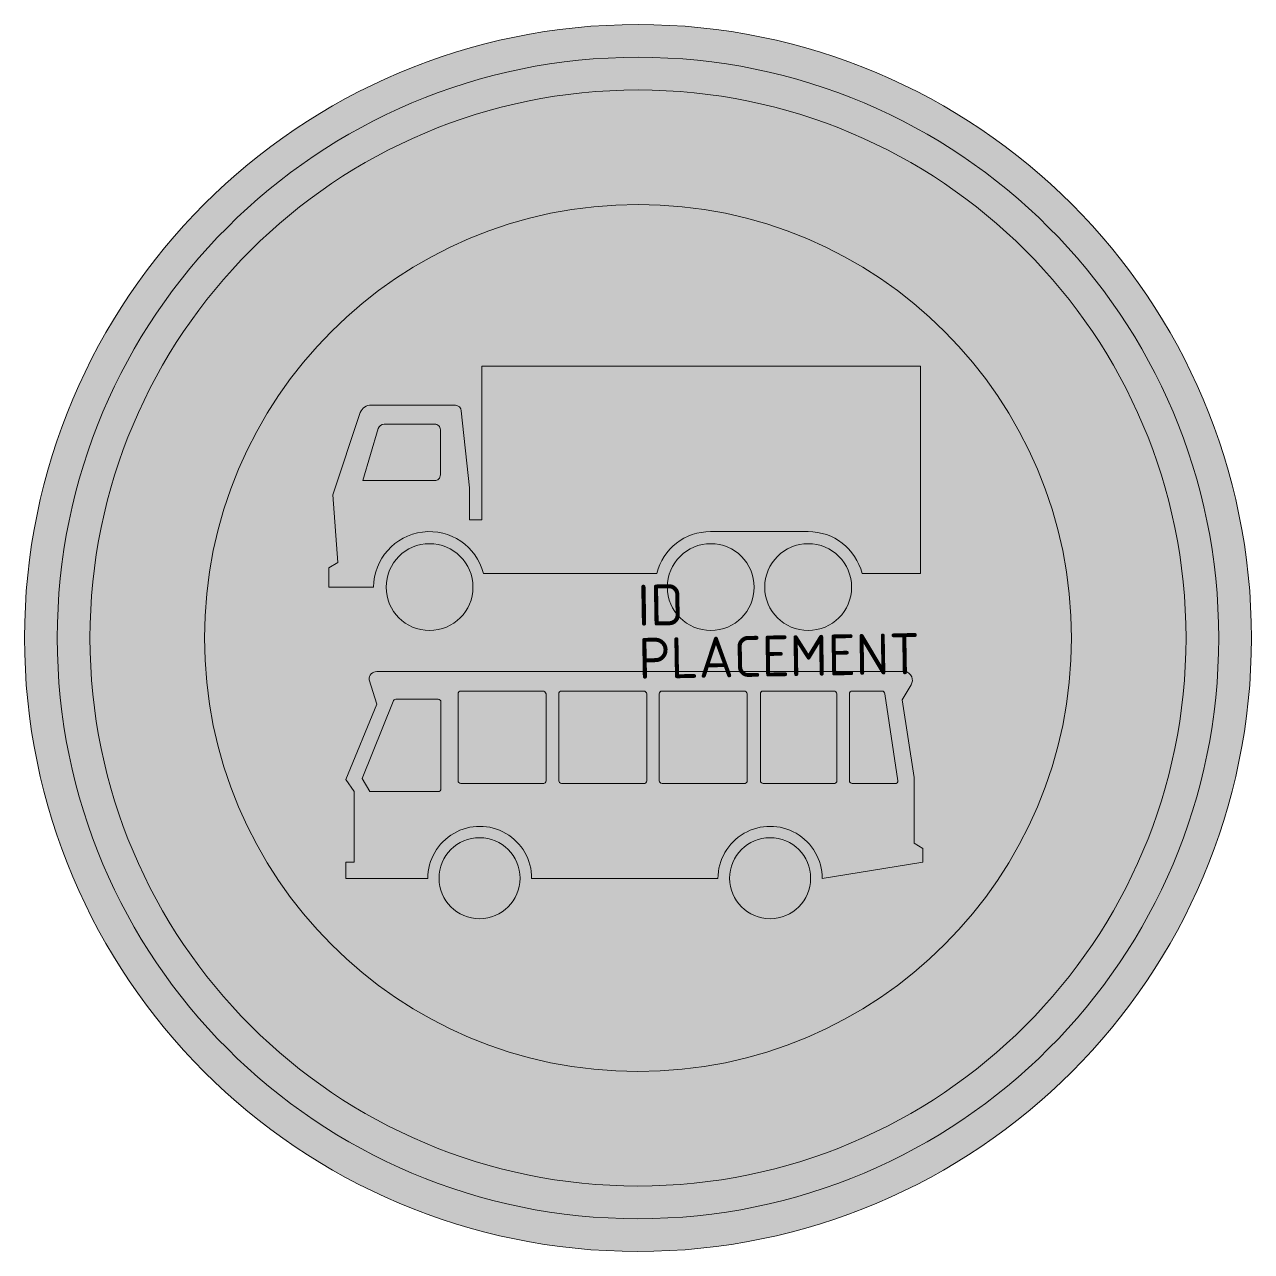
# Model space of a CAD drawing. Extents: x -3.75 to 3.75, y -3.75 to 3.75.
import ezdxf
from ezdxf.enums import TextEntityAlignment as Align

# ---------------------------------------------------------------- set-up
doc = ezdxf.new("R2010")
doc.units = 0
doc.styles.add('NLCS-ISO', font='NLCS-ISO.ttf', dxfattribs={"height": 0.25})

msp = doc.modelspace()

# ---------------------------------------------------------------- hatches: boundary and pattern name
at = {"true_color": 0xbb1e10}
h = msp.add_hatch(color=22, dxfattribs=at)
h.dxf.hatch_style = 1
h.paths.add_polyline_path([(-3.75, 0), (-3.55, 0, -1), (3.55, 0), (3.75, 0, 1)])
at = {"true_color": 0xf1f0ea}
h = msp.add_hatch(color=7, dxfattribs=at)
h.dxf.hatch_style = 1
h.paths.add_polyline_path([(-3.55, 0), (-3.35, 0, -1), (3.35, 0), (3.55, 0, 1)])
at = {"true_color": 0xbb1e10}
h = msp.add_hatch(color=22, dxfattribs=at)
h.dxf.hatch_style = 1
h.paths.add_polyline_path([(-3.35, 0), (-2.649999999999999, 0, -1), (2.649999999999999, 0), (3.35, 0, 1)])
at = {"true_color": 0xf1f0ea}
h = msp.add_hatch(color=7, dxfattribs=at)
h.dxf.hatch_style = 1
h.paths.add_polyline_path([(-1.483777601334537, 2.19565571749715), (-1.418552630836797, 1.423716425689717), (-1.124619306248335, 1.423716425689717, -0.414298695938912), (-1.080157194981805, 1.387984263544931), (-1.029108282135601, 0.9184090318717801), (-1.0291082821356, 0.7219184849076201), (-0.9550998195939276, 0.7219184849076203), (-0.9550998195939275, 1.661058564016154), (1.727076105097639, 1.661058564016154), (1.727076105097639, 1.103914816915286), (2.397273388468208, 1.12941591140826, 0.4600738383727913)])
h = msp.add_hatch(color=7, dxfattribs=at)
h.dxf.hatch_style = 1
h.paths.add_polyline_path([(2.397273388468208, 1.12941591140826), (1.727076105097639, 1.103914816915285), (1.727076105097639, 0.3952511333380959), (1.369796020600816, 0.3952511333380959), (1.297441995830186, 0.3766294339407241, -0.06252357797426912), (1.305677819279523, 0.3110251591039438, -0.9994816538424238), (0.7748567646006921, 0.3107499387014966), (0.71028808189602, 0.3108046184363257, -0.9995766666874984), (0.1794669796900812, 0.3110293802766689, -0.06242826417501825), (0.187677906963295, 0.3765359823870098), (0.114196295644446, 0.3952511333380959), (-0.9448921138722404, 0.3952511333380959), (-1.017125358820027, 0.3767796503102471, -0.06267057404274756), (-1.008851067540746, 0.3110247622172319, -1.00001492459876), (-1.539672264797773, 0.3110326844597417), (-1.616077321727035, 0.3110349650747332), (-1.889141237960498, 0.3110349650747331), (-1.889141237960497, 0.4284183887552568), (-1.835548186862199, 0.4616064126479463), (-1.866181688265024, 0.8750236864951677), (-1.699370663360486, 1.372906416952798, -0.3324305503785289), (-1.631394072428451, 1.423716425689717), (-1.418552630836798, 1.423716425689717), (-1.483777601334538, 2.195655717497149, 0.2490963147439954), (-2.649999999999999, 0, 0.06511410277315491), (-2.560872631625386, -0.6814920135937534), (-1.712897324445146, -0.6878909040332655), (-1.596555078954486, -0.4041933671712513), (-1.64303908087978, -0.2547086300800053, -0.4341661473226545), (-1.596555078954488, -0.2049691696158035), (1.634418465733038, -0.2049691696158035, -0.513304081936728), (1.669456366587743, -0.2867055460887586), (1.614510843516312, -0.3776465825403167), (1.666131377929605, -0.7133893286635329), (2.550296396581374, -0.7200613096008264, 0.06890401758333213), (2.649999999999999, 0, 0.1105172118182382)])
at = {"true_color": 0x2a292a}
h = msp.add_hatch(color=250, dxfattribs=at)
h.dxf.hatch_style = 1
h.paths.add_polyline_path([(1.727076105097638, 1.661058564016154), (-0.9550998195939276, 1.661058564016154), (-0.9550998195939275, 0.7219184849076203), (-0.374748493798144, 1.023940115384807), (1.727076105097638, 1.103914816915285)])
h = msp.add_hatch(color=250, dxfattribs=at)
h.dxf.hatch_style = 1
h.paths.add_polyline_path([(1.727076105097639, 1.103914816915285), (-0.3747484937981439, 1.023940115384807), (-0.9550998195939275, 0.7219184849076203), (-1.0291082821356, 0.7219184849076203), (-1.36958922794085, 0.8442332267315997), (-1.37952255126759, 0.9617943772483888), (-1.682432601036887, 0.9617943772483888), (-1.588927468738476, 1.277704546536796, -0.3441688389018244), (-1.552276564907048, 1.306322617771429), (-1.408633447114254, 1.306322617771429), (-1.418552630836797, 1.423716425689717), (-1.631394072428451, 1.423716425689717, 0.3324305503785589), (-1.699370663360488, 1.372906416952791), (-1.866181688265023, 0.8750236864951686), (-1.835548186862199, 0.4616064126479459), (-1.889141237960497, 0.4284183887552571), (-1.889141237960497, 0.3110349650747332), (-1.616077321727035, 0.3110349650747331, -0.878024591635725), (-0.9448921138722398, 0.3952511333380959), (0.1141962956444459, 0.3952511333380959, -0.3421989050696612), (0.441199879025307, 0.6504541606180453), (1.040594915016958, 0.6504541606180453, -0.342215967202557), (1.369796020600817, 0.3952511333380959), (1.727076105097638, 0.3952511333380959)])
h = msp.add_hatch(color=250, dxfattribs=at)
h.dxf.hatch_style = 1
h.paths.add_polyline_path([(-1.0291082821356, 0.9184090318717799), (-1.080157194981805, 1.387984263544931, 0.4142986959389081), (-1.124619306248335, 1.423716425689717), (-1.418552630836797, 1.423716425689717), (-1.408633447114254, 1.306322617771429), (-1.243480486528797, 1.306322617771429, -0.4360031694334041), (-1.207758708621772, 1.273144978116503), (-1.207758708621772, 0.9975265393931675, -0.4142986959388148), (-1.243480486528797, 0.9617943772483888), (-1.37952255126759, 0.9617943772483888), (-1.36958922794085, 0.8442332267315997), (-1.0291082821356, 0.7219184849076203)])
at = {"true_color": 0xf1f0ea}
h = msp.add_hatch(color=7, dxfattribs=at)
h.dxf.hatch_style = 1
h.paths.add_polyline_path([(-1.243480486528797, 0.9617943772483888, 0.4142986959384792), (-1.207758708621772, 0.9975265393931266), (-1.207758708621772, 1.273144978116503, 0.4360031694334041), (-1.243480486528797, 1.306322617771429), (-1.552276564907048, 1.306322617771429, 0.3441688389018152), (-1.588927468738476, 1.277704546536797), (-1.682432601036887, 0.9617943772483888)])
h = msp.add_hatch(color=7, dxfattribs=at)
h.dxf.hatch_style = 1
h.paths.add_polyline_path([(-1.616077321727035, 0.3110349650747332), (-1.539672264797772, 0.3110326844597417, -0.8820375283257812), (-1.017125358820027, 0.376779650310247), (-0.9448921138722398, 0.3952511333380959, 0.8780245916357257)])
h = msp.add_hatch(color=7, dxfattribs=at)
h.dxf.hatch_style = 1
h.paths.add_polyline_path([(1.297441995830186, 0.3766294339407241), (1.369796020600817, 0.3952511333380959, 0.3422159672025569), (1.040594915016958, 0.6504541606180452), (0.4411998790253069, 0.6504541606180453, 0.3421989050696612), (0.114196295644446, 0.3952511333380958), (0.1876779069632948, 0.3765359823870097, -0.8828566954276029), (0.7102880818960199, 0.3108046184363257), (0.7748567646006921, 0.3107499387014966, -0.8827723280409202)])
at = {"true_color": 0x2a292a}
h = msp.add_hatch(color=250, dxfattribs=at)
h.dxf.hatch_style = 1
edge = h.paths.add_edge_path()
edge.add_arc((-1.274261666228377, 0.3110247622172319), 0.2654105986876308, 0, 360)
h = msp.add_hatch(color=250, dxfattribs=at)
h.dxf.hatch_style = 1
edge = h.paths.add_edge_path()
edge.add_arc((0.4448775783777119, 0.3110293802766689), 0.2654105986876308, 0, 360)
h = msp.add_hatch(color=250, dxfattribs=at)
h.dxf.hatch_style = 1
edge = h.paths.add_edge_path()
edge.add_arc((1.040267220591892, 0.3110251591039438), 0.2654105986876308, 0, 360)
at = {"true_color": 0xbb1e10}
h = msp.add_hatch(color=22, dxfattribs=at)
h.dxf.hatch_style = 1
h.paths.add_polyline_path([(3.75, 0), (3.55, 0, -1), (-3.55, 0), (-3.75, 0, 1)])
at = {"true_color": 0xf1f0ea}
h = msp.add_hatch(color=7, dxfattribs=at)
h.dxf.hatch_style = 1
h.paths.add_polyline_path([(3.55, 0), (3.35, 0, -1), (-3.35, 0), (-3.55, 0, 1)])
at = {"true_color": 0xbb1e10}
h = msp.add_hatch(color=22, dxfattribs=at)
h.dxf.hatch_style = 1
h.paths.add_polyline_path([(3.35, 0), (2.649999999999999, 0, -1), (-2.649999999999999, 0), (-3.35, 0, 1)])
at = {"true_color": 0x2a292a}
h = msp.add_hatch(color=250, dxfattribs=at)
h.dxf.hatch_style = 1
h.paths.add_polyline_path([(1.634418465733038, -0.2049691696158035), (-1.596555078954488, -0.2049691696158035, 0.4341661473226587), (-1.64303908087978, -0.2547086300800058), (-1.596555078954486, -0.4041933671712503), (-1.712897324445146, -0.6878909040332655), (-1.61775782684496, -0.688608834398052), (-1.496918317612073, -0.387580663596931, -0.351432375118571), (-1.481090461529683, -0.374282608716775), (-1.22130922470274, -0.374282608716775, -0.4140395943339568), (-1.204706386154297, -0.3908755880975512), (-1.204706386154297, -0.6917257540683326), (-1.1000840280754, -0.6925152428673595), (-1.1000840280754, -0.3411059319103523, -0.4147126859491984), (-1.086273112839802, -0.3244440075514795), (-0.5821117273668868, -0.32442536274306, -0.3632715806599958), (-0.5622033572403841, -0.3410873914329275), (-0.5622033572403841, -0.6965741340320677), (-0.4841166865697843, -0.6971633823818444), (-0.4841166865697843, -0.3411059319103527, -0.4147126859492217), (-0.4703057713341867, -0.3244440075514795), (0.0338556141387284, -0.32442536274306, -0.3632715806599954), (0.05376398426523099, -0.3410873914329275), (0.05376398426523099, -0.7012222735465528), (0.1302190502906408, -0.7017992096753523), (0.1302190502906408, -0.3411059319103517, -0.414712685949312), (0.1440299655262386, -0.3244440075514782), (0.6481913509991539, -0.324425362743059, -0.36327158066), (0.6680997211256563, -0.3410873914329266), (0.6680997211256565, -0.7058581008400606), (0.7478091301995871, -0.7064595945054344), (0.7478091301995868, -0.3410966616716402, -0.4147343572016471), (0.7616211715099594, -0.3244346329679433), (1.196115366085184, -0.3244346329679433, -0.3632611151583917), (1.216022988301916, -0.3410966616716403), (1.216022988301916, -0.709992774251223), (1.292398018629929, -0.7105691064241592), (1.292398018629929, -0.3410966616716409, -0.4150821749009037), (1.305567376632895, -0.3244346329679433), (1.491651811263004, -0.3244346329679433, -0.3283249660341088), (1.50749471613842, -0.3360948108801247), (1.563957511243982, -0.7126183163791342), (1.666131377929605, -0.7133893286635329), (1.614510843516312, -0.3776465825403173), (1.669456366587743, -0.2867055460887587, 0.5133040819367278)])
at = {"true_color": 0xf1f0ea}
h = msp.add_hatch(color=7, dxfattribs=at)
h.dxf.hatch_style = 1
h.paths.add_polyline_path([(-1.204706386154297, -0.3908755880974115, 0.414039594331495), (-1.22130922470274, -0.374282608716775), (-1.481090461529682, -0.374282608716775, 0.3514323751185915), (-1.496918317612073, -0.3875806635969309), (-1.686208434110907, -0.8591289004451773), (-1.63971456715974, -0.9388383095191069), (-1.221309224702718, -0.9388383095191069, 0.4140395943314954), (-1.204706386154297, -0.9222256059447884)])
h = msp.add_hatch(color=7, dxfattribs=at)
h.dxf.hatch_style = 1
edge = h.paths.add_edge_path()
edge.add_arc((-1.084861790607177, -0.3396686717471636), 0.01528993885912062, 84.70807041889941, 185.393788717846, ccw=False)
edge.add_line((-1.083451594449327, -0.3244439032066559), (-0.582110979457116, -0.3244253627292305))
edge.add_arc((-0.5821109794571161, -0.3446490892283156), 0.02022372649908505, 10.143539813496773, 89.99999999999972, ccw=False)
edge.add_line((-0.5622033572403841, -0.3410873914329275), (-0.5622033572403841, -0.8723683599572423))
edge.add_arc((-0.5791299548900138, -0.8723683599572419), 0.01692659764962978, 259.8564601864998, 359.99999999999926, ccw=False)
edge.add_line((-0.582110979457116, -0.8890303886609378), (-1.083451594449327, -0.8890489291383631))
edge.add_arc((-1.083451594449329, -0.8724164692289197), 0.0166324599094434, 179.8981408632526, 270.00000000000455, ccw=False)
edge.add_line((-1.1000840280754, -0.8723869004346672), (-1.1000840280754, -0.3411059319103527))
h = msp.add_hatch(color=7, dxfattribs=at)
h.dxf.hatch_style = 1
edge = h.paths.add_edge_path()
edge.add_arc((-0.4688944491015624, -0.3396686717471633), 0.01528993885912016, 84.70807041890072, 185.3937887178475, ccw=False)
edge.add_line((-0.4674842529437131, -0.3244439032066559), (0.03385636204849907, -0.3244253627292305))
edge.add_arc((0.033856362048499, -0.3446490892283155), 0.02022372649908499, 10.143539813496602, 89.99999999999972, ccw=False)
edge.add_line((0.05376398426523102, -0.3410873914329275), (0.05376398426523102, -0.8723683599572423))
edge.add_arc((0.03683738661560133, -0.8723683599572419), 0.01692659764962968, 259.8564601864995, 359.99999999999926, ccw=False)
edge.add_line((0.03385636204849911, -0.8890303886609378), (-0.467484252943713, -0.8890489291383631))
edge.add_arc((-0.467484252943714, -0.8724164692289201), 0.01663245990944295, 179.8981408632511, 270.00000000000324, ccw=False)
edge.add_line((-0.4841166865697843, -0.8723869004346672), (-0.4841166865697843, -0.3411059319103527))
h = msp.add_hatch(color=7, dxfattribs=at)
h.dxf.hatch_style = 1
edge = h.paths.add_edge_path()
edge.add_arc((0.1454412877588605, -0.33966867174716), 0.01528993885911798, 84.70807041890947, 185.3937887178561, ccw=False)
edge.add_line((0.1468514839167072, -0.3244439032066547), (0.6481920989089244, -0.3244253627292294))
edge.add_arc((0.6481920989089246, -0.3446490892283143), 0.02022372649908488, 10.143539813497682, 90.00000000000063, ccw=False)
edge.add_line((0.6680997211256563, -0.341087391432926), (0.6680997211256563, -0.8723683599572406))
edge.add_arc((0.6511731234760264, -0.8723683599572407), 0.01692659764962989, -100.14353981349967, 2.8421709430404007e-13, ccw=False)
edge.add_line((0.6481920989089244, -0.8890303886609369), (0.1468514839167072, -0.8890489291383622))
edge.add_arc((0.1468514839167088, -0.8724164692289216), 0.01663245990944062, 179.8981408632422, 269.99999999999443, ccw=False)
edge.add_line((0.1302190502906409, -0.872386900434666), (0.1302190502906409, -0.3411059319103515))
h = msp.add_hatch(color=7, dxfattribs=at)
h.dxf.hatch_style = 1
edge = h.paths.add_edge_path()
edge.add_arc((0.7630313676678062, -0.3396594015084485), 0.01528993885911775, 84.7080704189089, 185.3937887178558, ccw=False)
edge.add_line((0.7644415638256531, -0.3244346329679433), (1.196115366085184, -0.3244346329679433))
edge.add_arc((1.196115366085184, -0.3446583594670281), 0.02022372649908477, 10.143539813497227, 90, ccw=False)
edge.add_line((1.216022988301916, -0.3410966616716399), (1.216022988301916, -0.8723776301959546))
edge.add_arc((1.199096390652286, -0.8723776301959547), 0.01692659764962978, -100.14353981349967, 2.8421709430404007e-13, ccw=False)
edge.add_line((1.196115366085184, -0.8890396588996506), (0.7644415638256531, -0.8890396588996506))
edge.add_arc((0.7644415638256546, -0.8724071989902101), 0.01663245990944051, 179.8981408632422, 269.99999999999466, ccw=False)
edge.add_line((0.7478091301995868, -0.8723776301959546), (0.7478091301995868, -0.3410966616716399))
h = msp.add_hatch(color=7, dxfattribs=at)
h.dxf.hatch_style = 1
edge = h.paths.add_edge_path()
edge.add_arc((1.307289049418572, -0.3393308334882341), 0.01499536418769645, 83.40712209709932, 186.7627437123987, ccw=False)
edge.add_line((1.30901072220425, -0.3244346329679433), (1.491651811263004, -0.3244346329679433))
edge.add_arc((1.491651811263004, -0.3410277495888722), 0.01659311662092888, -0.23795305851717785, 89.99999999999687, ccw=False)
edge.add_line((1.50824478478557, -0.3410966616716399), (1.587914733755999, -0.8723776301959546))
edge.add_arc((1.573435395052325, -0.8745489260713757), 0.01464123543538329, -98.2223035391387, 8.528424518028316, ccw=False)
edge.add_line((1.571341490285179, -0.8890396588996506), (1.30901072220425, -0.8890396588996506))
edge.add_arc((1.309010722204248, -0.8724268823159621), 0.01661277658368854, 179.8301341904998, 270.00000000000455, ccw=False)
edge.add_line((1.292398018629929, -0.8723776301959546), (1.292398018629929, -0.3410966616716399))
h = msp.add_hatch(color=7, dxfattribs=at)
h.dxf.hatch_style = 1
h.paths.add_polyline_path([(2.550296396581374, -0.7200613096008261), (1.666131377929605, -0.7133893286635327), (1.68751203499491, -0.8524502779274732), (1.68751203499491, -1.254272511887781), (1.740704254515531, -1.28749791903642), (1.740704254515531, -1.370482516701011), (1.126409093248997, -1.470119278043422), (1.055001707862226, -1.470117068314646, -0.9932528263278859), (0.5602237637882885, -1.470117068812635), (0.4888324709163153, -1.470119278043421), (-0.6501735516414642, -1.470119278043421), (-0.7211705796511946, -1.469744941025051, -0.9947180659808703), (-1.215952923700675, -1.469758250536219), (-1.284425660254098, -1.470119278043421), (-1.785835330427442, -1.470119278043421), (-1.785835330427443, -1.370482516701011), (-1.736026814782114, -1.370482516701011), (-1.736026814782114, -0.9388383095191071), (-1.785835330427442, -0.8657483328076283), (-1.712897324445146, -0.6878909040332655), (-2.560872631625386, -0.6814920135937534, 0.7627014019464797)])
at = {"true_color": 0x2a292a}
h = msp.add_hatch(color=250, dxfattribs=at)
h.dxf.hatch_style = 1
h.paths.add_polyline_path([(1.126409093248996, -1.470119278043421), (1.740704254515531, -1.370482516701011), (1.740704254515531, -1.28749791903642), (1.68751203499491, -1.254272511887781), (1.68751203499491, -0.8524502779274749), (1.666131377929605, -0.7133893286635329), (1.563957511243982, -0.7126183163791344), (1.587914733755998, -0.8723776301959534, -0.4157793050298751), (1.575529299819471, -0.8890396588996506), (1.309010722204248, -0.8890396588996506, -0.4133454830212583), (1.292398018629929, -0.8724761344359662), (1.292398018629929, -0.710569106424159), (0.1302190502906409, -0.7017992096753524), (0.1302190502906409, -0.8724460380231803, 0.4137037870349785), (0.1468520990149834, -0.8890489291269885), (0.1468517914662557, -0.8890489291355188, -0.4136983731446245), (0.1302190502906409, -0.8724460380231804), (0.1302190502906408, -0.7017992096753524), (-0.4841166865697843, -0.6971633823818445), (-0.4841166865697843, -0.8724460380231747, 0.4137037870350526), (-0.4674836378454394, -0.8890489291269894), (-0.4674839453956669, -0.8890489291355197, -0.4136983731184266), (-0.4841166865697843, -0.8724460380231674), (-0.4841166865697843, -0.6971633823818445), (-1.1000840280754, -0.6925152428673594), (-1.1000840280754, -0.8724460380231909, 0.4137037870347603), (-1.083450979351054, -0.8890489291269894), (-1.083451286899781, -0.8890489291355197, -0.4136983731444328), (-1.1000840280754, -0.8724460380231909), (-1.1000840280754, -0.6925152428673593), (-1.204706386154297, -0.6917257540683323), (-1.204706386154297, -0.9222256059447884, -0.4140395943323169), (-1.221309224702765, -0.9388383095191069), (-1.63971456715974, -0.9388383095191069), (-1.686208434110907, -0.8591289004451772), (-1.61775782684496, -0.6886088343980519), (-1.712897324445146, -0.6878909040332654), (-1.785835330427442, -0.8657483328076281), (-1.736026814782114, -0.9388383095191067), (-1.736026814782115, -1.370482516701011), (-1.785835330427442, -1.370482516701011), (-1.785835330427442, -1.470119278043421), (-1.2844256602541, -1.470119278043421, -1.005286472992992), (-0.6501735516414588, -1.470119278043421), (0.4888324709163151, -1.470119278043421, -1.000030945862556)])
at = {"true_color": 0xf1f0ea}
h = msp.add_hatch(color=7, dxfattribs=at)
h.dxf.hatch_style = 1
h.paths.add_polyline_path([(-1.2844256602541, -1.470119278043421), (-1.215952923700675, -1.469758250536219, -1.005309980988396), (-0.7211705796511947, -1.469744941025051), (-0.6501735516414588, -1.470119278043421, 1.005286472992966)])
h = msp.add_hatch(color=7, dxfattribs=at)
h.dxf.hatch_style = 1
h.paths.add_polyline_path([(0.4888324709163153, -1.470119278043421), (0.5602237637882885, -1.470117068812635, -1.006793007271934), (1.055001707862226, -1.470117068314646), (1.126409093248996, -1.470119278043421, 1.000030945866969)])
at = {"true_color": 0x2a292a}
h = msp.add_hatch(color=250, dxfattribs=at)
h.dxf.hatch_style = 1
edge = h.paths.add_edge_path()
edge.add_arc((-0.9685617869192374, -1.468441422646781), 0.247394641400541, 0, 360)
h = msp.add_hatch(color=250, dxfattribs=at)
h.dxf.hatch_style = 1
edge = h.paths.add_edge_path()
edge.add_arc((0.8076127358235716, -1.468442222841164), 0.247394641400541, 0, 360)

# ---------------------------------------------------------------- linework, layer by layer
at = {"color": 250, "lineweight": 0, "true_color": 0x2a292a}
for points in [[(-0.9448921138722398, 0.3952511333380959), (0.1141962956444459, 0.3952511333380959, -0.3440299622018356), (0.4434181697038307, 0.6504541606180453), (1.040594915016959, 0.6504541606180453, -0.3422159672025559), (1.369796020600817, 0.3952511333380959), (1.727076105097639, 0.3952511333380959), (1.727076105097639, 1.661058564016154), (-0.9550998195939276, 1.661058564016154), (-0.9550998195939276, 0.7219184849076203), (-1.0291082821356, 0.7219184849076203), (-1.0291082821356, 0.91840903187178), (-1.080157194981805, 1.387984263544929, 0.3520304871298602), (-1.115878972888825, 1.423716425689717), (-1.631394072428453, 1.423716425689717, 0.3124256080239906), (-1.697738967500536, 1.377776557823242), (-1.866181688265023, 0.8750236864951682), (-1.8355481868622, 0.4616064126479458), (-1.889141237960497, 0.428418388755257), (-1.889141237960497, 0.3110349650747331), (-1.616077321727035, 0.3110349650747331, -0.8780245916357249), (-0.9448921138722398, 0.3952511333380959)], [(-1.682432601036887, 0.9617943772483888), (-1.243480486528797, 0.9617943772483888, 0.4142986959388957), (-1.207758708621772, 0.9975265393931774), (-1.207758708621772, 1.273144978116504, 0.4360031694334012), (-1.243480486528797, 1.306322617771429), (-1.552276564907048, 1.306322617771429, 0.3203741041593595), (-1.588008727051836, 1.280808545586092)], [(0.4888324709163153, -1.470119278043421, -1.00003094586021), (1.126409093248996, -1.470119278043421), (1.740704254515531, -1.370482516701011), (1.740704254515531, -1.28749791903642), (1.68751203499491, -1.254272511887781), (1.68751203499491, -0.8524502779274732), (1.614510843516312, -0.3776465825403165), (1.669456366587742, -0.2867055460887603, 0.513304081936739), (1.634418465733038, -0.2049691696158035), (-1.596555078954486, -0.2049691696158035, 0.4341661473226702), (-1.64303908087978, -0.254708630080006), (-1.596555078954486, -0.4041933671712505), (-1.785835330427442, -0.8657483328076283), (-1.736026814782114, -0.9388383095191069), (-1.736026814782114, -1.370482516701011), (-1.785835330427442, -1.370482516701011), (-1.785835330427442, -1.470119278043421), (-1.2844256602541, -1.470119278043421, -1.005286472992966), (-0.6501735516414587, -1.470119278043421)], [(-1.496918317612073, -0.3875806635969309, -0.3643250179447068), (-1.48033520911538, -0.374282608716775), (-1.22130922470274, -0.374282608716775, -0.4143875518174459), (-1.204706386154297, -0.3908953122910944), (-1.204706386154297, -0.9222256059447878, -0.4140395943318866), (-1.22130922470274, -0.9388383095191069), (-1.63971456715974, -0.9388383095191069), (-1.686208434110907, -0.8591289004451773)], [(-1.1000840280754, -0.3411059319103527, -0.4699553600584181), (-1.083451594449327, -0.3244439032066559), (-0.582110979457116, -0.3244253627292305, -0.3632611151583869), (-0.5622033572403841, -0.3410873914329275), (-0.5622033572403841, -0.8723683599572422, -0.4670703783461583), (-0.582110979457116, -0.8890303886609378), (-1.083451594449327, -0.8890489291383631, -0.4147343572015735), (-1.1000840280754, -0.8723869004346672)], [(-0.4841166865697843, -0.3411059319103527, -0.4699553600584181), (-0.4674842529437131, -0.3244439032066559), (0.03385636204849911, -0.3244253627292305, -0.3632611151583869), (0.05376398426523102, -0.3410873914329275), (0.05376398426523102, -0.8723683599572422, -0.4670703783461583), (0.03385636204849911, -0.8890303886609378), (-0.4674842529437131, -0.8890489291383631, -0.4147343572015735), (-0.4841166865697843, -0.8723869004346672)], [(0.1302190502906409, -0.3411059319103515, -0.4699553600584181), (0.1468514839167072, -0.3244439032066547), (0.6481920989089244, -0.3244253627292294, -0.3632611151583869), (0.6680997211256563, -0.341087391432926), (0.6680997211256563, -0.8723683599572406, -0.4670703783461583), (0.6481920989089244, -0.8890303886609369), (0.1468514839167072, -0.8890489291383622, -0.4147343572015735), (0.1302190502906409, -0.872386900434666)], [(0.7478091301995868, -0.3410966616716399, -0.4699553600584181), (0.7644415638256531, -0.3244346329679433), (1.196115366085184, -0.3244346329679433, -0.3632611151583869), (1.216022988301916, -0.3410966616716399), (1.216022988301916, -0.8723776301959546, -0.4670703783461583), (1.196115366085184, -0.8890396588996506), (0.7644415638256531, -0.8890396588996506, -0.4147343572015735), (0.7478091301995868, -0.8723776301959546)], [(1.292398018629929, -0.3410966616716399, -0.4842568751636248), (1.30901072220425, -0.3244346329679433), (1.491651811263004, -0.3244346329679433, -0.4154304905486316), (1.50824478478557, -0.3410966616716399), (1.587914733755999, -0.8723776301959546, -0.502678260087904), (1.571341490285179, -0.8890396588996506), (1.30901072220425, -0.8890396588996506, -0.4150821749009187), (1.292398018629929, -0.8723776301959546)]]:
    msp.add_lwpolyline(points, format="xyb", close=True, dxfattribs=at)
at = {"color": 22, "lineweight": 0, "true_color": 0xbb1e10}
msp.add_circle((0, 0), 3.75, dxfattribs=at)
at = {"color": 7, "lineweight": 0, "true_color": 0xf1f0ea}
for radius in [3.55, 3.35, 2.649999999999999]:
    msp.add_circle((0, 0), radius, dxfattribs=at)
at = {"color": 250, "lineweight": 0, "true_color": 0x2a292a}
for centre, radius in [((-1.274261666228377, 0.3110247622172319), 0.2654105986876308), ((0.4448775783777119, 0.3110293802766689), 0.2654105986876308), ((1.040267220591892, 0.3110251591039438), 0.2654105986876308), ((-0.9685617869192374, -1.468441422646781), 0.247394641400541), ((0.8076127358235716, -1.468442222841164), 0.247394641400541)]:
    msp.add_circle(centre, radius, dxfattribs=at)

# ---------------------------------------------------------------- texts
at = {"style": 'NLCS-ISO'}
msp.add_attdef('ID', text='', height=0.25, rotation=1, dxfattribs=at).set_placement((0, 0), align=Align.BOTTOM_LEFT)
msp.add_attdef('PLACEMENT', text='', height=0.25, rotation=1, dxfattribs=at).set_placement((0, 0), align=Align.TOP_LEFT)

doc.saveas('drawing.dxf')
